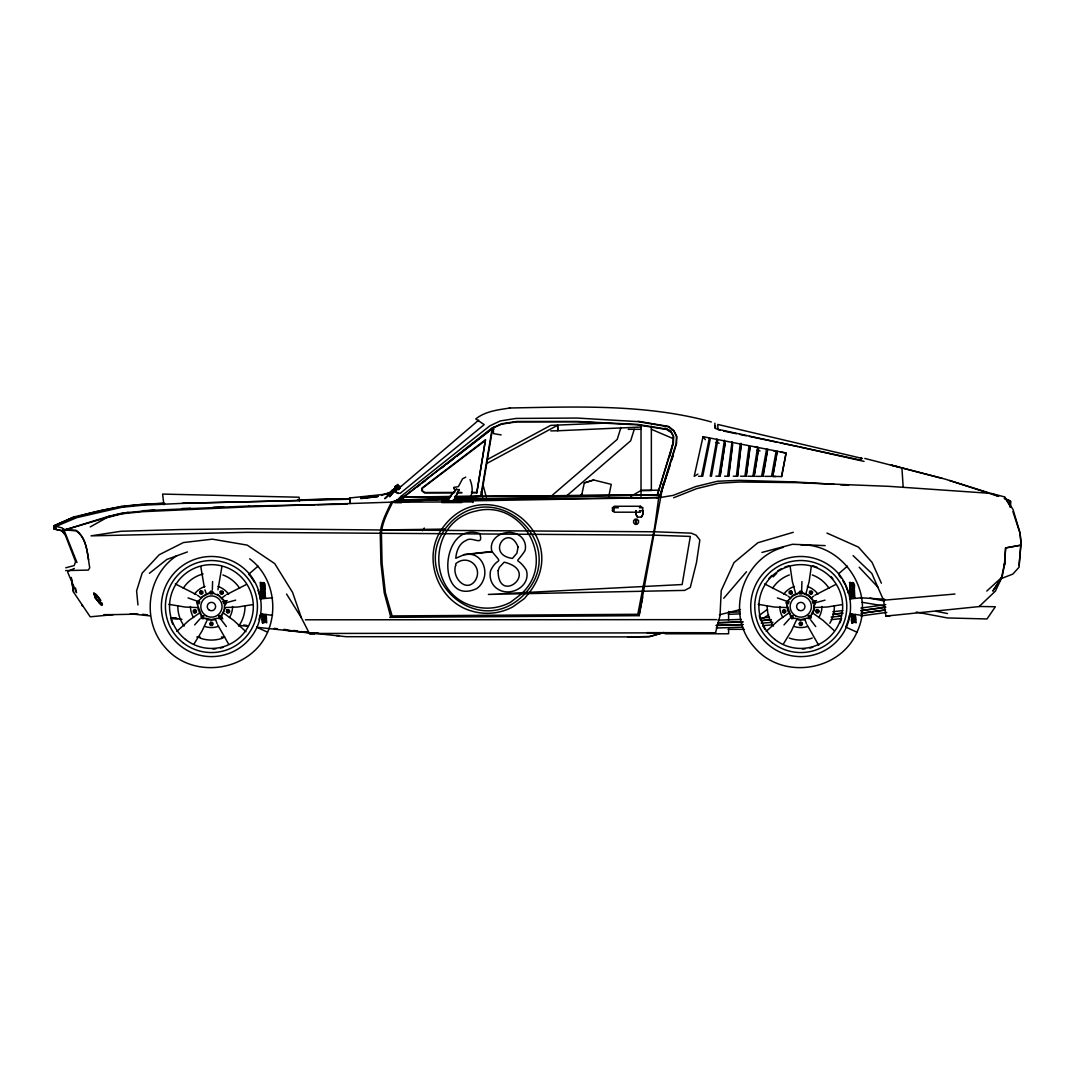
<?xml version="1.0" encoding="UTF-8"?>
<svg xmlns="http://www.w3.org/2000/svg" width="1075" height="1075" viewBox="0 0 1075 1075"><rect width="100%" height="100%" fill="white"/><g stroke="black" fill="none" stroke-linecap="round" stroke-linejoin="round"><path stroke-width="1.5" d="M74.175 516.9L53.763 525.917L53.777 528.913L61.718 530.674L63.721 532.407L63.707 529.464L62.081 527.852L53.75 525.85L74.471 516.779L101.359 510.585M54.623 529.128L54.059 526.011C88.123 510.007 126.366 504.618 163.709 503.275M256.965 627.343C264.665 609.673 261.628 588.549 249.279 573.768A50.068 50.068 0 0 0 173.599 573.741A50.068 50.068 0 0 0 184.349 648.655A50.068 50.068 0 0 0 256.965 627.343L267.581 632.194C250.529 671.888 192.304 680.247 164.771 646.962C141.242 620.248 146.885 575.112 176.864 555.641M267.581 632.194C278.573 607.281 271.948 575.192 249.642 558.798M846.321 627.343C854.02 609.673 850.983 588.549 838.621 573.768A50.068 50.068 0 0 0 762.954 573.741A50.068 50.068 0 0 0 773.704 648.655A50.068 50.068 0 0 0 846.321 627.343L856.936 632.194C839.871 671.888 781.646 680.247 754.126 646.962C725.101 614.954 741.683 558.516 783.406 547.309M856.936 632.194C875.776 593.319 843.983 543.829 800.794 544.81M394.753 502.455L401.674 502.495L404.254 496.529L491.665 428.213L501.582 423.792L516.645 421.481L577.02 421.44L637.515 424.41L666.957 429.153L671.62 432.378L673.676 436.571L673.34 443.263L657.362 494.822L673.004 443.222L673.367 436.598L671.311 432.593L666.661 429.489L637.408 424.84L576.952 421.763L516.658 421.857L501.756 424.114L491.92 428.468M715.48 427.716L715.48 425.727M350.06 497.98L350.127 503.517L350.047 497.94L382.189 494.554L389.405 492.887M67.832 571.362L74.336 568.447M942.224 478.375L901.925 467.827L903.161 487.069M212.353 589.772L212.595 581.548M493.331 427.245L493.479 433.588L501.152 434.918M801.937 581.548L801.574 592.648M814.42 605.668L814.098 610.358L811.813 614.551M861.102 457.695L861.115 460.208L717.415 429.194L714.956 428.226L714.862 423.241M711.301 421.964L708.761 421.225C644.113 403.985 576.388 406.78 510.114 407.989C498.249 409.83 485.457 411.147 475.755 418.941L484.193 424.612L400.249 493.304L397.213 493.129L392.429 490.093M673.649 497.752L696.681 488.641L718.557 483.293L739.372 482.003L795.433 482.608L889.415 486.37L991.486 493.425L1004.534 496.905L1012.959 509.322L1020.014 532.783L1021.237 545.092L1005.609 547.914L1004.789 562.548M1001.322 578.108L992.776 591.089L1002.102 577.073L1004.762 563.072L1004.346 565.504L1005.609 547.914L1020.82 545.2L1019.046 565.49M1010.191 507.185L1010.419 500.923L1010.554 506.97L1004.534 496.905M1010.258 506.5L1010.473 501.299M1020.82 545.2L1019.046 567.264L1012.811 574.104L1001.322 578.538L1004.708 562.883M472.987 502.576L472.315 500.05L453.018 500.13M736.415 476.212L737.558 476.225L741.239 443.411L740.245 443.572L736.415 476.212L733.284 476.212M221.893 566.767L217.943 589.772M811.249 566.767L809.139 581.548L805.82 594.085M737.598 476.252L741.293 444.015M728.581 476.225L732.532 443.558M728.783 476.252L732.613 444.902M61.718 530.674L55.873 529.411M732.008 441.758L727.6 476.212L724.617 476.212M670.289 464.669L660.48 494.836L658.733 497.564L654.823 526.226L637.811 614.282L392.12 615.935L385.401 592.755L382.068 563.179L381.41 533.402C382.122 522.396 387.887 512.063 392.617 502.24L404.428 496.959M746.104 476.252L749.88 447.2M224.971 608.611L222.458 614.551M746.252 476.265L750.068 447.509M389.741 617.346L639.087 615.679L663.221 483.548M749.087 445.735L744.921 476.212L740.5 476.212M725.208 441.973L720.102 476.225L725.061 443.639M724.456 440.226L718.92 476.171L715.937 476.212M758.399 448.584L754.072 476.306L747.904 476.265M754.207 476.333L758.601 448.866M485.47 439.796L476.803 492.807L485.47 439.796L421.924 488.09L422.045 491.033L424.531 492.834L453.932 492.82M752.89 476.252L757.66 447.106L754.704 446.622M493.156 428.307L493.922 429.207M393.141 501.917L403.703 496.959L492.619 428.401L481.224 496.314L455.612 496.596M492.175 428.616L480.727 496.408L660.48 494.836L676.524 443.706L676.793 436.477L673.904 430.699L668.704 426.466L638.147 421.266M763.142 476.359L767.752 449.229M711.422 476.279L717.71 440.75M762.766 476.413L767.322 450.573M772.683 476.427L776.808 452.79M710.226 476.225L716.931 438.976M775.76 476.48L772.804 476.427L777.386 451.285M766.609 449.108L761.584 476.359L755.685 476.346M781.659 476.642L786.121 452.992L703.023 436.665L694.208 476.333L697.917 474.102M639.074 615.679L642.716 597.243M702.714 476.319L710.158 439.487M709.379 437.767L701.532 476.265L698.548 476.292M608.786 496.26L611.258 484.355L593.682 479.988L584.316 482.917L581.588 495.548M669.873 456.136L673.004 443.222M286.555 594.032L301.376 617.776L309.425 633.484L715.547 632.745L720.008 615.747L721.231 590.578L733.997 562.615L757.848 542.754L793.296 532.3M266.264 614.47L263.845 615.948L262.179 613.852M855.606 614.47L853.201 615.948L851.534 613.852M620.947 427.46L617.225 439.393L551.408 496.018M634.263 429.301L630.662 440.804L565.961 496.489M657.672 494.769L660.09 494.755L676.135 443.653L676.511 436.531L673.743 430.927L668.435 426.762L638.039 421.628L577.1 418.054L516.228 418.417L500.278 420.93L489.743 425.915L400.935 496.422L397.172 500.318L391.313 502.173L248.728 506.849L142.048 511.713L121.623 513.837L106.828 517.639L90.246 526.911M671.835 459.912L673.38 455.142M395.331 490.066L389.607 496.757L397.871 486.209C395.17 487.459 371.775 511.176 394.807 489.837M206.897 620.705L201.979 631.079L194.132 643.804M796.79 619.281L791.321 631.079L783.487 643.804M55.846 529.397L55.833 526.454L76.782 517.626L121.918 507.266L142.33 505.237L182.186 503.369L350.007 499.217M440.952 530.365C422.3 559.309 438.372 601.691 471.508 611.003A52.527 50.646 -0.4 0 0 512.802 606.878L524.425 598.547L528.483 593.575M1001.363 578.525L995.423 591.089L979.11 606.582L885.881 616.096L883.543 600.226L871.852 573.513L853.093 555.614M459.106 489.474L453.744 500.923L458.971 489.824L456.378 489.192L446.273 500.963L456.378 489.192M262.3 583.322L262.649 582.852A1.653 1.303 57.3 0 1 263.536 582.596L264.584 583.403L261.951 583.349M851.655 583.322L852.005 582.852A1.653 1.303 57.3 0 1 852.878 582.596C856.036 582.959 847.49 584.692 853.107 582.663M454.067 487.418L454.456 489.273L454.067 487.418L458.407 486.599L462.559 478.792L465.73 477.139M470.044 497.456C473.551 492.189 472.167 485.188 470.044 479.625M641.385 517.075L642.702 514.616L642.863 510.732L642.769 514.629L641.385 517.075L637.462 517.075L636.131 514.616L635.983 510.719M1001.524 577.826L1002.155 576.872M422.368 530.754L424.289 528.053M789.265 599.433L792.503 595.483L797.435 593.346M440.965 530.338C482.406 467.625 574.923 532.165 529.626 592.177M521.751 593.709L510.464 602.282A48.348 47.407 1.1 0 1 473 606.058C425.834 593.145 428.038 521.066 475.916 511.068C521.563 498.894 556.702 559.443 522.705 592.553M525.017 593.642C476.628 644.597 401.942 570.838 451.755 521.294C498.37 477.475 568.46 544.259 526.065 592.379M723.744 598.278L746.507 571.739M394.794 486.706L397.804 484.435L399.981 488.117L398.691 489.609L396.514 485.94L394.794 486.706L397.239 486.988L398.691 489.609M398.328 489.085L399.604 487.593M194.629 624.911L200.111 618.77M783.984 624.911L789.453 618.77M201.67 597.068L208.08 593.346M773.18 576.832L776.714 573.271M979.177 606.475L995.369 606.743L987.011 618.958L947.478 617.95L916.303 612.065M176.838 631.361L189.119 620.288L199.722 612.817M766.193 631.361L778.475 620.288L789.077 612.817M986.783 591.075L1002.102 577.073M391.743 491.114L397.293 486.142M392.388 493.035L397.871 488.144M249.279 573.768L258.094 566.122M838.621 573.768L847.449 566.122M478.697 420.123L395.372 491.275L398.449 493.573M386.987 494.325L395.573 488.117M640.458 512.197L614.295 512.197L612.454 510.719L612.454 507.749L614.295 506.271L640.458 506.271L642.702 507.749L642.702 510.719L639.397 510.719M149.398 573.311L166.84 559.443L187.399 551.945M417.597 486.733L420.231 484.677M422.865 482.635L425.498 480.592M441.287 468.31L443.921 466.268M446.555 464.212L454.443 458.071M457.077 456.028L492.619 428.401M454.738 492.431L424.746 492.511L422.475 490.912L422.327 488.265L484.852 440.898M221.853 597.955L225.522 595.227M760.442 614.524L767.523 609.297M811.208 597.955L813.654 596.141M388.518 493.667L394.753 489.528M298.151 500.05L350.02 498.666L297.506 499.902M639.665 506.782L640.485 506.271M763.169 618.273L768.612 614.94M94.775 597.378L100.943 604.943L102.367 604.647L102.017 603.115M391.528 490.657L395.734 488.144M226.744 594.515L246.296 584.518M814.877 595.227L835.651 584.518M630.85 496.341L641.023 490.469L659.472 490.146M487.512 459.455L550.669 425.377L607.671 422.999M487.123 463.298L557.629 425.257L557.885 430.766L641.278 427.017M260.835 583.994C263.603 584.357 265.861 581.011 265.001 588.67L264.316 587.891L261.077 588.858L260.943 586.077M261.709 583.591L263.751 582.663M850.191 583.994C852.959 584.357 855.216 581.011 854.356 588.67L853.657 587.891L850.433 588.858L850.298 586.077L852.045 586.802L850.15 583.067L850.863 583.685M260.325 584.222L260.768 584.746L261.037 582.408L260.11 582.448L260.634 584.074M849.68 584.222L850.123 584.746L850.392 582.408L849.465 582.448L849.989 584.074M68.343 519.736L74.941 516.914M389.446 492.874L381.45 495.4L382.149 495.32M224.473 601.57L227.174 600.562M813.829 601.57L816.53 600.562M593.682 479.988L584.316 482.917M63.707 529.464L65.226 529.76M63.976 529.37L61.759 530.647L65.441 535.444L75.573 561.58L74.215 565.544L65.75 567.788M128.153 512.358L106.344 517.048L64.675 529.948L122.133 513.017L154.679 510.061M65.279 529.747L68.222 528.846M65.064 529.814L69.781 529.142M235.667 600.146L224.944 603.075M825.009 600.146L814.299 603.075M761.933 552.442L792.53 544.286L825.197 545.616M398.072 487.123L400.599 486.451M101.628 510.518L121.542 506.365M108.212 516.578L117.35 514.253M106.358 517.048L110.201 516.081M719.43 614.766L740.487 609.538M121.771 506.312L142.115 504.336M256.71 627.263L315.042 633.538L309.425 633.484L312.529 633.484M252.544 604.647L237.79 607.012L224.836 607.563M841.886 604.647L827.145 607.012L814.178 607.563M142.37 510.732L249.037 506.016M660.117 497.523L673.125 495.387L695.888 486.532L717.482 481.251L739.183 480.337L795.5 481.963L833.998 484.287M182.307 508.529L190.665 508.206M260.983 599.42L261.83 598.856A2.311 1.828 73.6 0 1 262.69 598.694L272.539 597.767M850.338 599.42L851.185 598.856A2.311 1.828 73.6 0 1 852.045 598.694L861.895 597.767M842.8 610.6L832.843 611.729M860.968 608.06L885.746 604.607M842.8 613.099L832.843 614.228M860.968 610.56L885.746 607.106M842.787 613.247L832.843 614.362M860.873 610.748L885.545 607.348M837.842 616.418L841.134 615.975M860.873 613.247L885.545 609.861M841.107 616.109L831.177 617.01M862.338 613.22L885.209 610.103M841.107 618.609L831.177 619.643M860.712 615.948L886.835 612.401M581.011 494.5L582.193 494.352M467.612 554.337C481.143 553.101 488.238 569.011 483.266 580.164A17.993 17.993 0 0 1 476.695 588.616C435.482 607.402 440.011 520.233 479.813 533.617C483.952 547.712 472.18 535.484 465.972 540.55C459.052 543.48 456.297 551.314 455.8 558.274L464.333 554.579L491.933 551.462C503.947 566.095 497.873 555.614 490.684 570.435C488.856 577.275 491.423 585.217 497.618 588.966C510.45 597.606 531.372 586.117 526.28 569.965C516.47 554.888 514.119 566.807 524.963 550.776C526.763 544.702 523.942 537.849 518.338 534.866C506.957 527.865 487.727 536.734 491.933 551.462M360.877 497.456L377.728 495.696M360.877 497.618L377.728 495.803M360.877 497.859L377.728 495.965M360.877 498.128L377.728 496.207M360.877 498.357L377.728 496.408M360.877 498.585L377.728 496.623M463.768 554.727L492.095 551.798M885.881 616.096L890.288 615.639M138.084 614.107L113.386 614.631L90.206 616.808L73.53 592.097L71.192 577.557M954.976 594.032L883.543 600.226M761.207 618.031L769.539 617.305M761.207 620.544L771.205 619.67M761.207 620.665L771.205 619.791M761.207 623.191L772.871 622.277M762.874 625.677L772.871 624.79M214.61 619.912L208.523 619.926L205.674 618.77M803.966 619.912L797.878 619.926M401.875 501.877L448.167 498.625M454.779 498.168L481.224 496.314L469.681 496.865M142.33 504.457L164.703 503.369M350.02 498.666L347.628 498.733M447.482 499.794L397.172 500.318L449.914 497.806M454.859 497.564L466.389 497.026M728.366 612.387L740.07 611.944M728.366 614.336L740.07 613.892M213.28 507.306L223.734 506.943M717.993 620.154L741.239 619.415M717.993 622.653L742.892 621.888M717.898 622.801L742.879 622.008M716.232 625.354L742.879 624.521M716.272 625.489L742.879 624.642M716.272 627.988L742.879 627.155M182.186 503.315L188.851 503.1M198.136 607.603L185.155 607.053L168.829 604.338M787.491 607.603L774.497 607.053L758.184 604.338M189.402 503.087L299.495 500.56M397.172 500.318L449.189 499.243M454.228 499.149L658.935 494.903L454.51 496.542M248.997 506.016L315.271 504.766M317.085 504.726L347.118 504.148M550.776 430.9L557.737 430.779L557.629 425.257M390.843 617.346L384.232 592.782L380.913 563.246L380.254 533.496C380.967 522.423 386.758 512.13 391.313 502.173L472.691 501.877L472.328 500.09M445.131 501.313L454.765 501.138M472.436 500.829L658.733 497.564L656.072 497.577M381.397 529.975L655.078 531.789L691.171 533.146L696.157 535.216L699.838 539.986L696.479 562.615L690.284 587.434L684.681 590.39L488.386 594.421L682.141 584.545L690.325 536.425L654.299 535.162L246.901 532.34L90.999 535.861L120.964 531.278L180.587 529.532L246.901 528.766L380.322 529.975L445.386 529.088M627.572 636.897L648.91 636.602L663.947 632.517L649.999 636.602L628.727 636.897L346.002 636.696L287.831 630.42M454.188 499.727L658.733 497.564M450.721 496.583L403.703 496.959L450.586 496.623M448.194 500.157L441.758 500.184L442.013 502.576L461.578 502.576M441.933 500.977L472.234 500.816M93.673 592.983L98.161 597.351L101.87 604.943M94.116 594.287L96.575 595.537L100.66 600.213M102.313 603.639L99.384 602.39L95.218 597.713L94.157 593.279L96.629 594.798L100.714 600.482M102.367 604.647L99.438 603.129L94.157 594.811M392.617 502.24L395.493 502.227M309.425 633.484L314.854 633.457M458.071 492.417L461.403 492.404M471.401 492.377L476.4 492.363M103.885 614.645L113.386 614.631M171.046 617.843L176.058 617.829M628.19 429.301L641.023 429.301M641.023 490.469L651.356 490.469L651.356 426.184M457.197 492.82L462.102 492.807M471.898 492.807L476.803 492.807M612.454 507.749L618.394 507.749M639.397 507.749L642.702 507.749M612.454 510.719L614.067 510.719L614.067 507.749M170.898 618.595L177.536 618.595M305.421 619.805L716.541 619.63M728.111 629.332L744.276 629.332M665.116 633.78L728.608 633.78L728.608 629.238M336.3 635.58L339.068 635.58M196.819 637.045L200.098 637.045M221.369 637.045L224.648 637.045M764.809 476.359L771.501 476.373L776.096 451.379L773.315 450.653M65.683 570.61L88.338 570.086L89.736 567.802C87.357 554.915 87.626 538.763 76.016 530.244L64.755 529.921L76.016 530.862C85.61 537.07 86.752 549.621 88.607 559.86M393.437 502.455L401.674 502.495M860.793 597.794L884.765 599.245M657.362 494.822L660.09 494.755M772.804 476.427L781.525 476.534L786.04 453.139L780.275 451.903M715.547 632.745L646.774 632.638M130.196 614.013L136.35 614.161M840.475 484.758L848.578 485.336M862.083 602.296L883.475 605.857M286.326 630.178L297.694 631.267M300.946 631.576L307.45 632.207M312.314 632.678L318.818 633.296M323.696 633.766L328.574 634.237M243.541 625.045L246.766 625.381M142.505 614.309L147.49 614.833M133.743 614.148L150.352 615.921M171.96 618.219L181.93 619.281M238.422 625.314L248.392 626.376M274.085 628.364L277.323 628.714M283.813 629.413L287.065 629.762M293.556 630.474L296.794 630.823M864.797 458.42L945.032 479.087L988.476 492.672M850.338 613.677L851.669 615.196A4.058 3.212 -73.6 0 1 851.333 613.986L861.881 615.343M260.983 613.677L262.313 615.196A4.058 3.212 -73.6 0 1 261.978 613.986L272.526 615.343M400.935 496.422L404.254 496.905M401.714 496.072L404.254 496.529M715.91 442.578L719.175 443.209M756.746 450.331L760.012 450.949M901.925 467.827L891.242 465.139L899.345 467.114M869.85 598.103L884.402 600.992M936.164 611.299L947.478 613.543M723.596 431.048L736.536 433.749M739.775 434.434L746.238 435.778M749.477 436.45L776.97 442.201M780.208 442.873L797.999 446.582M799.612 446.931L864.058 461.39M862.432 458.488L717.804 424.437L717.898 429.422L720.358 430.376M53.777 525.971L54.073 528.994M949.561 480.498L998.662 496.381M804.087 593.306L808.803 595.241L812.404 599.326M777.4 597.915L787.881 601.624M188.058 597.915L198.526 601.624M1005.434 498.988L1009.17 500.439M993.394 494.339L998.043 496.166M1004.252 498.612L1010.46 501.058M651.356 429.301L672.95 438.519M826.944 533.066L858.414 547.094L872.053 562.359L881.379 583.188M764.674 583.913L786.86 595.308M175.319 583.913L196.295 594.596M664.928 428.065L670.961 430.981M217.513 594.26L223.049 599.326M812.646 612.925L823.181 620.517L834.187 630.622M223.291 612.925L233.826 620.517L245.987 631.751M788.082 596.208L790.528 598.009M197.518 595.308L201.186 598.009M264.893 594.851L264.504 596.128L262.3 596.235L265.283 594.623L265.041 589.597L263.536 589.664L264.544 592.674L262.932 591.72L262.972 592.755L261.924 592.809L262.676 589.705L261.118 589.785L261.373 594.811M859.194 567.237L878.288 587.595M220.899 616.714L222.834 618.851M261.574 585.848L260.257 585.458L260.876 588.858L260.728 585.888L262.69 586.802L260.795 583.067L261.507 583.685M810.738 620.02L815.737 626.564M226.382 626.564L219.676 617.708M703.023 436.665L705.348 439.702M261.722 594.999L261.346 598.479L260.728 595.053L261.978 593.991L264.598 593.87L264.638 594.65M818.693 645.255L807.029 624.803M228.478 643.912L217.674 624.803M789.91 614.537L787.652 610.519L787.29 605.789M200.555 614.537L197.948 608.934M637.462 517.075L636.064 514.602L636.118 510.679M398.529 485.483L399.981 488.117M76.97 562.548L63.761 529.424L63.761 532.38M804.826 619.267L806.398 623.54M215.47 619.267L217.056 623.54M795.755 594.085L792.356 581.548L790.179 566.767M204.895 589.772L206.4 594.085M301.376 617.776L292.588 592.459L274.716 563.596L247.21 545.119L212.38 539.166L183.395 542.566L159.234 554.727L142.142 573.136L136.606 590.874L137.949 604.97M1012.946 511.66L1020.027 533.334L1021.25 545.106M482.877 484.341L486.263 497.04M481.21 491.638L482.729 497.322M204.263 587.031L200.823 566.767M75.492 588.038L76.527 592.661L67.832 572.585L67.832 570.718M71.299 577.571L73.53 592.097M441.785 500.453L441.919 501.367M299.562 501.178L299.105 497.228L162.621 494.083L163.87 504.739M853.604 590.954L853.026 592.513L853.16 590.981M855.068 620.718L855.498 619.63L854.41 620.745M853.537 620.786L853.012 619.119L852.851 620.826M264.101 619.093L263.496 620.826L263.657 619.119M728.608 611.46L728.608 620.396M641.023 424.786L641.023 496.462M849.398 615.115A49.369 49.369 0 0 1 845.689 627.061M839.091 575.407A49.369 49.369 0 0 1 840.999 577.907M842.746 580.527A49.369 49.369 0 0 1 845.031 584.639M845.689 586.036A49.369 49.369 0 0 1 848.363 593.4M841.537 618.515A42.476 42.476 0 0 1 840.018 622.815M812.74 647.298A42.476 42.476 0 0 1 809.811 648.037M805.296 648.776A42.476 42.476 0 0 1 802.272 648.991M765.051 629.493A42.476 42.476 0 0 1 762.793 625.529M760.482 619.952A42.476 42.476 0 0 1 759.272 615.545M768.692 578.713A42.476 42.476 0 0 1 771.85 575.447M777.83 570.798A42.476 42.476 0 0 1 781.78 568.554M784.548 567.291A42.476 42.476 0 0 1 788.835 565.786M812.754 565.786A42.476 42.476 0 0 1 817.04 567.304M830.841 576.523A42.476 42.476 0 0 1 832.883 578.74M821.932 606.502A21.07 21.07 0 0 1 818.814 617.52M807.365 626.537A21.07 21.07 0 0 1 794.344 626.537M782.909 617.52A21.07 21.07 0 0 1 779.792 606.502M783.823 594.112A21.07 21.07 0 0 1 794.344 586.466M807.365 586.466A21.07 21.07 0 0 1 817.9 594.112M834.348 605.655A33.58 33.58 0 0 1 829.86 623.285M812.27 638.053A33.58 33.58 0 0 1 789.305 638.053M773.516 626.08A33.58 33.58 0 0 1 767.214 605.655M772.562 588.294A33.58 33.58 0 0 1 789.305 574.95M812.27 574.95A33.58 33.58 0 0 1 829 588.294M260.043 615.115A49.369 49.369 0 0 1 259.008 619.697M248.742 574.225A49.369 49.369 0 0 1 254.197 581.884M258.081 590.39A49.369 49.369 0 0 1 260.298 599.528M223.385 647.298A42.476 42.476 0 0 1 220.456 648.037M215.954 648.776A42.476 42.476 0 0 1 212.917 648.991M172.793 624.172A42.476 42.476 0 0 1 171.127 619.952M232.576 606.502A21.07 21.07 0 0 1 229.459 617.52M218.01 626.537A21.07 21.07 0 0 1 205.002 626.537M193.554 617.52A21.07 21.07 0 0 1 190.436 606.502M194.468 594.112A21.07 21.07 0 0 1 205.002 586.466M218.01 586.466A21.07 21.07 0 0 1 228.545 594.112M244.992 605.655A33.58 33.58 0 0 1 238.704 626.08M222.915 638.053A33.58 33.58 0 0 1 199.95 638.053M184.161 626.08A33.58 33.58 0 0 1 177.859 605.655M183.22 588.294A33.58 33.58 0 0 1 203.121 573.969M222.915 574.95A33.58 33.58 0 0 1 239.644 588.294M635.621 520.125L635.607 523.243L636.333 523.243L636.346 520.125L635.621 520.125M210.283 592.634L210.27 593.911L212.487 593.924L212.487 592.648L210.283 592.634M799.639 592.634L799.625 593.911L801.843 593.924L801.843 592.648L799.639 592.634M638.51 520.743L638.469 522.746L637.058 524.318L635.003 524.345L633.605 522.678L633.592 520.73L635.029 519.158L637.045 519.131L638.51 520.743M455.692 565.289C451.352 577.208 466.335 593.763 475.405 580.339C483.253 567.197 467.8 553.518 455.8 563.676L455.692 565.289M263.133 584.975L263.2 586.775L264.248 586.722L264.033 584.719L263.133 584.975M852.488 584.975L852.542 586.775L853.604 586.722L853.375 584.719L852.488 584.975M224.527 605.507L224.151 610.17L221.92 614.443L221.786 617.897L220.671 618.797L217.271 618.219L211.426 619.603L205.674 618.232L202.261 618.757L201.173 617.829L201.092 614.376L196.658 602.618L203.565 595.913L208.429 593.763L210.7 591.169L212.138 591.169L214.422 593.763L219.166 595.738L222.753 599.783L225.911 601.194L225.831 604.19L224.527 605.507M813.882 605.507L813.493 610.17L811.276 614.443L811.141 617.897L810.026 618.797L806.626 618.219L800.781 619.603L795.03 618.232L791.617 618.757L790.528 617.829L790.447 614.376L786 602.618L792.92 595.913L797.784 593.763L800.055 591.169L801.48 591.169L803.764 593.763L808.521 595.738L812.109 599.783L815.267 601.194L815.186 604.19L813.882 605.507M518.069 547.067L516.887 553.208L512.412 558.436C484.986 554.512 508.381 522.248 518.069 547.067M498.128 570.57C497.792 606.031 541.451 571.309 504.202 562.158L499.378 567.304L498.128 570.57M220.308 591.398L219.945 593.118L221.262 594.287L222.942 593.736L223.291 592.016L221.987 590.847L220.308 591.398M220.671 591.72L221.356 593.817L222.579 593.427L222.834 592.164L220.671 591.72M809.663 591.398L809.3 593.118L810.617 594.287L812.283 593.736L812.646 592.016L811.329 590.847L809.663 591.398M810.026 591.72L810.711 593.817L811.934 593.427L812.189 592.164L810.026 591.72M223.13 601.624L223.775 603.733L224.998 603.357L225.28 602.107L223.13 601.624M812.472 601.624L813.13 603.733L814.353 603.357L814.635 602.107L812.472 601.624M219.179 615.706L218.736 616.902L220.805 617.668L220.442 615.491L219.179 615.706M808.534 615.706L808.091 616.902L810.16 617.668L809.784 615.491L808.534 615.706M226.973 609.942L226.314 611.581L227.403 612.952L229.15 612.696L229.795 611.07L228.706 609.686L226.973 609.942M227.268 610.318L227.591 612.508L228.854 612.32L229.324 611.138L227.268 610.318M816.315 609.942L815.67 611.581L816.758 612.952L818.505 612.696L819.15 611.07L818.062 609.686L816.315 609.942M816.624 610.318L816.933 612.508L818.196 612.32L818.68 611.138L816.624 610.318M210.727 622.25L209.692 623.675L210.418 625.287L212.178 625.462L213.199 624.024L212.474 622.425L210.727 622.25M210.915 622.694L210.176 623.728L211.977 625.018L212.192 622.815L210.915 622.694M800.069 622.25L799.048 623.675L799.773 625.287L801.533 625.462L802.555 624.024L801.829 622.425L800.069 622.25M800.27 622.694L799.531 623.728L801.332 625.018L801.547 622.815L800.27 622.694M202.557 615.599L202.167 617.776L203.43 618.004L203.82 615.827L202.557 615.599M791.912 615.599L791.522 617.776L792.786 618.004L793.162 615.827L791.912 615.599M198.512 601.274L197.827 603.384L199.036 603.787L199.722 601.678L198.512 601.274M787.868 601.274L787.182 603.384L788.392 603.787L789.077 601.678L787.868 601.274M194.481 609.633L193.151 610.775L193.46 612.508L195.126 613.099L196.47 611.957L196.147 610.224L194.481 609.633M194.575 610.116L193.836 612.199L195.032 612.629L196.013 611.796L194.575 610.116M783.836 609.633L782.506 610.775L782.815 612.508L784.481 613.099L785.812 611.957L785.502 610.224L783.836 609.633M783.93 610.116L783.191 612.199L784.387 612.629L785.368 611.796L783.93 610.116M201.334 590.739L199.802 591.613L199.802 593.373L201.334 594.26L202.853 593.373L202.853 591.613L201.334 590.739M201.334 591.223L200.219 591.855L201.334 593.776L202.436 593.131L201.334 591.223M790.676 590.739L789.157 591.613L789.157 593.373L790.676 594.26L792.208 593.373L792.208 591.613L790.676 590.739M790.676 591.223L789.574 591.855L790.676 593.776L791.791 593.131L790.676 591.223M510.114 407.989L509.254 408.218L510.114 407.989M82.426 605.816L81.848 604.876L82.426 605.816M261.991 586.305L261.951 585.432L261.991 586.305M262.206 589.087L260.446 589.167L261.158 594.824L260.902 589.584L262.206 589.087M264.571 588.966L262.851 589.046L263.388 590.807L263.321 589.476L264.571 588.966M263.026 591.022L262.112 592.594L263.026 591.022M264.248 590.954L263.671 592.513L264.248 590.954M262.058 595.631L261.547 598.466L264.786 597.498L265.471 598.278L265.323 595.469L262.098 596.45L262.058 595.631M850.607 585.418L849.613 585.458L850.231 588.858L850.607 585.418M851.346 586.305L851.306 585.432L851.346 586.305M262.73 616.324L261.776 616.365L262.381 619.603L262.73 616.324M265.928 616.163L263.335 617.547L265.552 617.44L265.928 616.163M263.106 616.956L262.582 619.59L264.302 618.891L264.396 620.987L262.623 620.45L262.743 623.057L265.982 622.089L266.667 622.868L266.546 620.262L264.867 620.96L264.772 618.864L266.506 619.402L266.372 616.795L263.147 617.762L263.106 616.956M851.561 589.087L849.801 589.167L850.513 594.824L850.258 589.584L851.561 589.087M853.926 588.966L852.206 589.046L852.744 590.807L852.677 589.476L853.926 588.966M852.032 589.705L850.473 589.785L850.728 594.811L853.953 593.87L854.638 594.623L854.397 589.597L852.878 589.664L853.899 592.674L852.287 591.72L852.327 592.755L851.279 592.809L852.032 589.705M262.932 619.778L261.937 619.832L262.542 623.07L262.932 619.778M266.143 619.63L265.068 620.745L266.143 619.63M852.381 591.022L851.467 592.594L852.381 591.022M851.077 594.999L850.083 595.053L850.701 598.479L851.077 594.999M854.249 594.851L851.642 596.235L853.859 596.128L854.249 594.851M851.413 595.631L850.903 598.466L854.128 597.498L854.827 598.278L854.679 595.469L851.454 596.45L851.413 595.631M852.085 616.324L851.131 616.365L851.723 619.603L852.085 616.324M855.283 616.163L852.69 617.547L854.907 617.44L855.283 616.163M852.448 616.956L851.938 619.59L853.644 618.891L853.752 620.987L851.978 620.45L852.099 623.057L855.337 622.089L856.022 622.868L855.902 620.262L854.222 620.96L854.128 618.864L855.848 619.402L855.727 616.795L852.488 617.762L852.448 616.956M852.287 619.778L851.293 619.832L851.897 623.07L852.287 619.778M774.873 639.464A41.898 41.898 0 0 0 842.249 612.508A41.898 41.898 0 0 0 785.22 567.64A41.898 41.898 0 0 0 774.873 639.464M798.685 610.17A4.192 4.192 0 0 0 804.973 606.542A4.192 4.192 0 0 0 798.685 602.914A4.192 4.192 0 0 0 798.685 610.17M795.473 615.747A10.629 10.629 0 0 0 811.41 606.542A10.629 10.629 0 0 0 795.473 597.337A10.629 10.629 0 0 0 795.473 615.747M772.334 642.702A46.01 46.01 0 0 0 846.321 613.099A46.01 46.01 0 0 0 783.688 563.824A46.01 46.01 0 0 0 772.334 642.702M185.518 639.464A41.898 41.898 0 0 0 252.907 612.508A41.898 41.898 0 0 0 195.865 567.64A41.898 41.898 0 0 0 185.518 639.464M209.329 610.17A4.192 4.192 0 0 0 215.632 606.542A4.192 4.192 0 0 0 209.329 602.914A4.192 4.192 0 0 0 209.329 610.17M206.118 615.747A10.629 10.629 0 0 0 222.055 606.542A10.629 10.629 0 0 0 206.118 597.337A10.629 10.629 0 0 0 206.118 615.747M182.978 642.702A46.01 46.01 0 0 0 256.965 613.099A46.01 46.01 0 0 0 194.347 563.824A46.01 46.01 0 0 0 182.978 642.702"/></g></svg>
